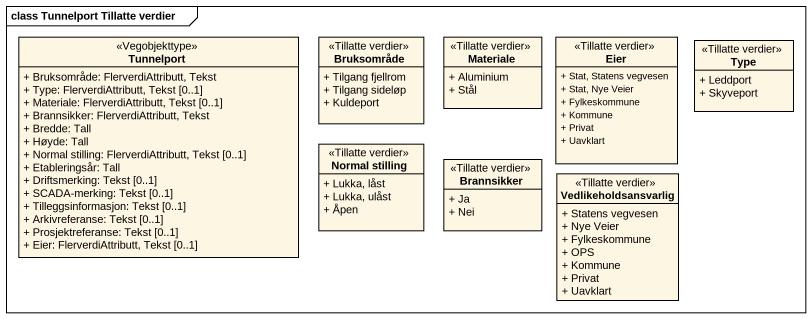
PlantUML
@startuml
mainframe class Tunnelport Tillatte verdier
hide circle
hide empty members
skinparam classAttributeIconSize 0
class Tunnelport <<Vegobjekttype>> {
  + Bruksområde: FlerverdiAttributt, Tekst
  + Type: FlerverdiAttributt, Tekst [0..1]
  + Materiale: FlerverdiAttributt, Tekst [0..1]
  + Brannsikker: FlerverdiAttributt, Tekst
  + Bredde: Tall
  + Høyde: Tall
  + Normal stilling: FlerverdiAttributt, Tekst [0..1]
  + Etableringsår: Tall
  + Driftsmerking: Tekst [0..1]
  + SCADA-merking: Tekst [0..1]
  + Tilleggsinformasjon: Tekst [0..1]
  + Arkivreferanse: Tekst [0..1]
  + Prosjektreferanse: Tekst [0..1]
  + Eier: FlerverdiAttributt, Tekst [0..1]
}
class Bruksområde <<Tillatte verdier>> {
  + Tilgang fjellrom
  + Tilgang sideløp
  + Kuldeport
}
class Materiale <<Tillatte verdier>> {
  + Aluminium
  + Stål
}
class Eier <<Tillatte verdier>> {
  + Stat, Statens vegvesen
  + Stat, Nye Veier
  + Fylkeskommune
  + Kommune
  + Privat
  + Uavklart
}
class Type <<Tillatte verdier>> {
  + Leddport
  + Skyveport
}
class "Normal stilling" as Normal_stilling <<Tillatte verdier>> {
  + Lukka, låst
  + Lukka, ulåst
  + Åpen
}
class Brannsikker <<Tillatte verdier>> {
  + Ja
  + Nei
}
class Vedlikeholdsansvarlig <<Tillatte verdier>> {
  + Statens vegvesen
  + Nye Veier
  + Fylkeskommune
  + OPS
  + Kommune
  + Privat
  + Uavklart
}
@enduml
